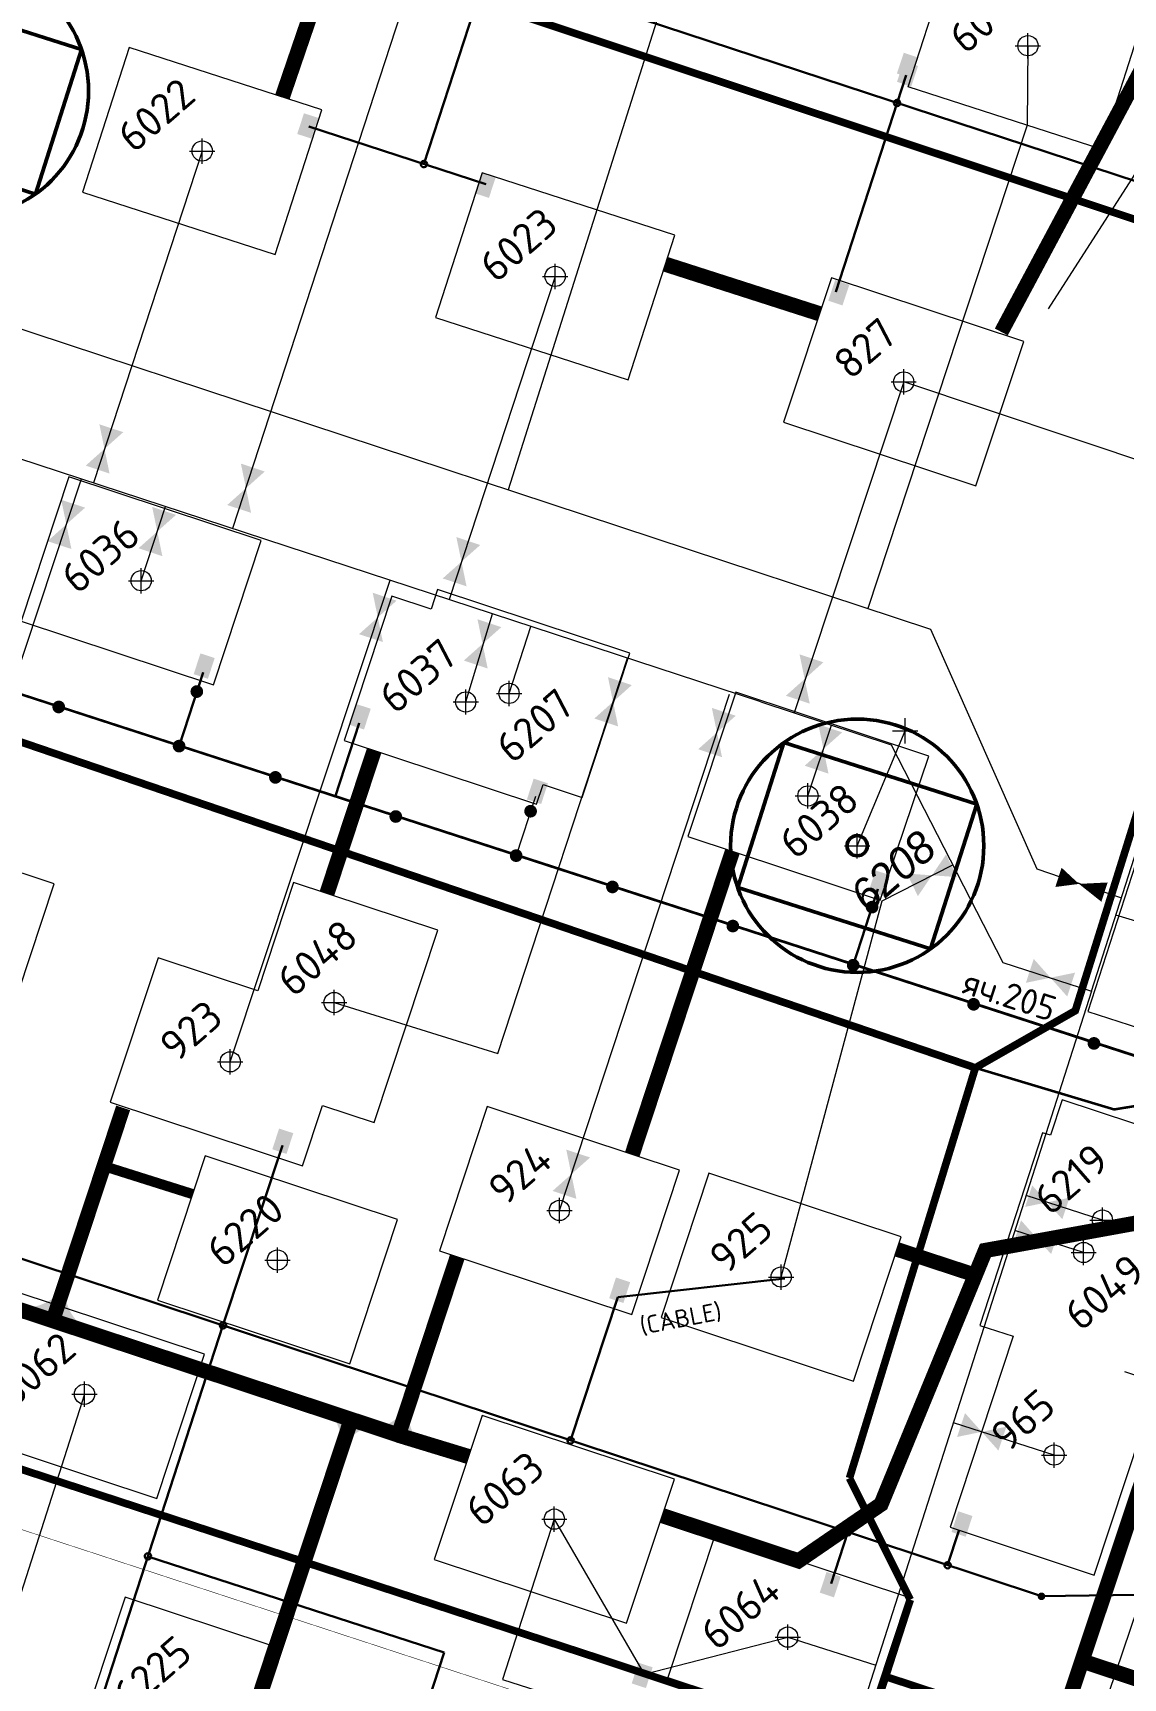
# Model space of a CAD drawing. Header units: millimetres. Extents: x 519 to 9564855, y -810 to 5021775.
# Drawn here: x 9524296 to 9524727, y 5001197 to 5001847 of the extents above; entities that cross this region are included whole.
import ezdxf

# ---------------------------------------------------------------- set-up
doc = ezdxf.new("R2010")
doc.units = ezdxf.units.MM
doc.header["$LTSCALE"] = 2
doc.header["$MEASUREMENT"] = 0
doc.header["$PDMODE"] = 2
doc.header["$PDSIZE"] = 5
doc.linetypes.add('1', pattern=[0])
doc.linetypes.add('92051501$0$DASHED', pattern=[0.75, 0.5, -0.25])
for name, color, linetype in [('160 скважин на 2012 год', 7, 'Continuous'), ('Existing roads', 41, 'Continuous'), ('new 100 wells', 131, 'Continuous'), ('OilColl&Flowlines', 3, 'Continuous'), ('Скважины 2016', 7, 'Continuous'), ('Скважины 2017г', 221, 'Continuous'), ('Скважины на 2013 год.', 21, '1'), ('Скважины на 2015 год', 7, 'Continuous'), ('Скважины на 2016 год.', 40, 'Continuous')]:
    doc.layers.add(name, color=color, linetype=linetype)
for name, color, linetype, lineweight in [('160 скважин на 2012 год - Электрика', 192, 'Continuous', 30), ('160 скважин на2012 год.Выкидные линии', 5, 'Continuous', 30), ('WELLS(drilled after 2000y)', 6, 'Continuous', 40), ('Новый водовод', 5, 'g_122_vpr', 30), ('проект..газ', 40, 'Continuous', 30), ('Скважины на 2026', 222, 'Continuous', 50), ('СНГ_трубопроводы', 244, 'Continuous', 50), ('Электро', 1, 'Continuous', 30), ('Электроснаб', 1, 'Continuous', 18), ('Электроснабжене', 1, 'Continuous', 18)]:
    doc.layers.add(name, color=color, linetype=linetype, lineweight=lineweight)
doc.styles.add('92051501$0$STANDARD', font='simplex.shx')
doc.styles.add('Elect', font='isocpeur.ttf')
doc.styles.add('Line_GUGK', font='')
doc.styles.get("Standard").update_dxf_attribs({"font": 'isocpeur.ttf', "width": 0.5})
doc.styles.get('Line_GUGK').set_extended_font_data('Bm431', italic=True)
doc.linetypes.add('g_122_vpr', pattern='A,2,-2,3,-0.6,["Впр",Line_GUGK,S=2,R=0,X=0,Y=-1],-6.4,3,-2,8,-2,8,-2,6', length=45)
doc.linetypes.add('GAS_LINE', pattern='A,0.5,-0.2,["G",92051501$0$STANDARD,S=0.1,R=0,X=-0.1,Y=-0.05],-0.05', length=0.75)
doc.linetypes.add('WTR_LINE', pattern='A,0.5,-0.2,["W",92051501$0$STANDARD,S=0.1,R=0,X=-0.1,Y=-0.05],-0.05', length=0.75)

msp = doc.modelspace()

# ---------------------------------------------------------------- hatches: boundary and pattern name
at = {"layer": '160 скважин на 2012 год - Электрика', "lineweight": 0, "ltscale": 7.5}
for points in [[(9524367.82346, 5001600.07147), (9524362.20108, 5001601.89753), (9524359.53895, 5001593.70088), (9524365.16132, 5001591.87483)], [(9524499.45155, 5001550.59575), (9524493.82918, 5001552.42181), (9524491.16704, 5001544.22517), (9524496.78942, 5001542.39911)], [(9524634.48108, 5001514.35011), (9524628.85871, 5001516.17616), (9524626.19657, 5001507.97952), (9524631.81895, 5001506.15347)], [(9524540.84038, 5001201.46596), (9524535.21801, 5001203.29202), (9524532.55587, 5001195.09537), (9524538.17824, 5001193.26932)]]:
    msp.add_hatch(color=1, dxfattribs=at).paths.add_polyline_path(points)
at = {"layer": 'Existing roads', "lineweight": 0}
h = msp.add_hatch(color=256, dxfattribs=at)
h.paths.add_polyline_path([(9524307.32806, 5001348.37238), (9524305.69813, 5001348.84012, -0.155118741), (9524296.37157, 5001343.88887), (9524304.8808, 5001340.99557)])
h.paths.add_polyline_path([(9524308.8948, 5001347.92278), (9524307.32806, 5001348.37238), (9524304.8808, 5001340.99557), (9524313.62905, 5001338.021, -0.161550784)])
at = {"layer": 'Existing roads', "linetype": 'ByBlock', "lineweight": 0}
h = msp.add_hatch(color=256, dxfattribs=at)
h.paths.add_polyline_path([(9524419.21194, 5001292.08878), (9524417.6247, 5001292.68554, 0.155118741), (9524413.09205, 5001302.22255), (9524421.64765, 5001299.46941)])
h.paths.add_polyline_path([(9524420.73764, 5001291.51515), (9524419.21194, 5001292.08878), (9524421.64765, 5001299.46941), (9524430.44358, 5001296.63893, 0.161550784)])
h = msp.add_hatch(color=256, dxfattribs=at)
h.paths.add_polyline_path([(9524442.73075, 5001300.56131), (9524441.10082, 5001301.02905, -0.155118741), (9524431.77427, 5001296.07781), (9524440.28349, 5001293.18451)])
h.paths.add_polyline_path([(9524444.29749, 5001300.11171), (9524442.73075, 5001300.56131), (9524440.28349, 5001293.18451), (9524449.03174, 5001290.20993, -0.161550784)])
at = {"layer": 'Скважины на 2015 год', "lineweight": 0}
msp.add_hatch(color=1, dxfattribs=at).paths.add_polyline_path([(9524637.31287, 5001830.94166), (9524642.91537, 5001829.05551), (9524645.66512, 5001837.22318), (9524640.06262, 5001839.10933)])
at = {"layer": 'Электро', "ltscale": 0.5}
for points in [[(9524637.35434, 5001827.61569), (9524642.95684, 5001825.72954), (9524645.70659, 5001833.8972), (9524640.10409, 5001835.78336)], [(9524400.43594, 5001807.02148), (9524406.05831, 5001805.19542), (9524408.72045, 5001813.39206), (9524403.09808, 5001815.21812)], [(9524470.55984, 5001783.6092), (9524476.18221, 5001781.78314), (9524478.84435, 5001789.97978), (9524473.22198, 5001791.80584)]]:
    msp.add_hatch(color=256, dxfattribs=at).paths.add_polyline_path(points)
at = {"layer": 'Электро'}
for points in [[(9524610.21692, 5001741.16275), (9524615.82915, 5001739.30577), (9524618.53638, 5001747.48762), (9524612.92415, 5001749.34461)], [(9524390.58226, 5001406.07128), (9524396.19449, 5001404.2143), (9524398.90172, 5001412.39616), (9524393.28948, 5001414.25314)], [(9524523.66094, 5001347.21357), (9524529.27318, 5001345.35658), (9524531.9804, 5001353.53844), (9524526.36817, 5001355.39543)], [(9524658.87993, 5001254.88641), (9524664.49216, 5001253.02942), (9524667.19939, 5001261.21128), (9524661.58715, 5001263.06827)], [(9524606.83376, 5001230.95203), (9524612.44599, 5001229.09504), (9524615.15322, 5001237.2769), (9524609.54099, 5001239.13389)]]:
    msp.add_hatch(color=256, dxfattribs=at).paths.add_polyline_path(points)
at = {"layer": 'Электро', "ltscale": 80}
for points in [[(9524367.82221, 5001600.07089), (9524362.19983, 5001601.89695), (9524359.5377, 5001593.70031), (9524365.16007, 5001591.87425)], [(9524429.47785, 5001580.03804), (9524423.85548, 5001581.8641), (9524421.19334, 5001573.66746), (9524426.81571, 5001571.8414)], [(9524634.47983, 5001514.34953), (9524628.85746, 5001516.17559), (9524626.19532, 5001507.97894), (9524631.8177, 5001506.15289)]]:
    msp.add_hatch(color=256, dxfattribs=at).paths.add_polyline_path(points)
at = {"layer": 'Электроснаб', "linetype": 'ByBlock', "lineweight": 0, "ltscale": 0.5}
for points in [[(9524637.35434, 5001827.61569), (9524642.95684, 5001825.72954), (9524645.70659, 5001833.8972), (9524640.10409, 5001835.78336)], [(9524400.43594, 5001807.02148), (9524406.05831, 5001805.19542), (9524408.72045, 5001813.39206), (9524403.09808, 5001815.21812)], [(9524470.55984, 5001783.6092), (9524476.18221, 5001781.78314), (9524478.84435, 5001789.97978), (9524473.22198, 5001791.80584)]]:
    msp.add_hatch(color=1, dxfattribs=at).paths.add_polyline_path(points)
at = {"layer": 'Электроснаб', "linetype": 'ByBlock', "lineweight": 0}
for points in [[(9524610.21692, 5001741.16275), (9524615.82915, 5001739.30577), (9524618.53638, 5001747.48762), (9524612.92415, 5001749.34461)], [(9524390.58226, 5001406.07128), (9524396.19449, 5001404.2143), (9524398.90172, 5001412.39616), (9524393.28948, 5001414.25314)], [(9524523.66094, 5001347.21357), (9524529.27318, 5001345.35658), (9524531.9804, 5001353.53844), (9524526.36817, 5001355.39543)], [(9524658.87993, 5001254.88641), (9524664.49216, 5001253.02942), (9524667.19939, 5001261.21128), (9524661.58715, 5001263.06827)], [(9524606.83376, 5001230.95203), (9524612.44599, 5001229.09504), (9524615.15322, 5001237.2769), (9524609.54099, 5001239.13389)]]:
    msp.add_hatch(color=1, dxfattribs=at).paths.add_polyline_path(points)
at = {"layer": 'Электроснаб', "linetype": 'ByBlock', "lineweight": 0, "ltscale": 80}
for points in [[(9524367.82221, 5001600.07089), (9524362.19983, 5001601.89695), (9524359.5377, 5001593.70031), (9524365.16007, 5001591.87425)], [(9524429.47785, 5001580.03804), (9524423.85548, 5001581.8641), (9524421.19334, 5001573.66746), (9524426.81571, 5001571.8414)], [(9524634.47983, 5001514.34953), (9524628.85746, 5001516.17559), (9524626.19532, 5001507.97894), (9524631.8177, 5001506.15289)]]:
    msp.add_hatch(color=1, dxfattribs=at).paths.add_polyline_path(points)
at = {"layer": 'Электроснабжене', "linetype": 'ByBlock', "lineweight": 0, "ltscale": 0.5}
for points in [[(9524637.35434, 5001827.61569), (9524642.95684, 5001825.72954), (9524645.70659, 5001833.8972), (9524640.10409, 5001835.78336)], [(9524400.43594, 5001807.02148), (9524406.05831, 5001805.19542), (9524408.72045, 5001813.39206), (9524403.09808, 5001815.21812)], [(9524470.55984, 5001783.6092), (9524476.18221, 5001781.78314), (9524478.84435, 5001789.97978), (9524473.22198, 5001791.80584)]]:
    msp.add_hatch(color=1, dxfattribs=at).paths.add_polyline_path(points)
at = {"layer": 'Электроснабжене', "linetype": 'ByBlock', "lineweight": 0}
for points in [[(9524610.21692, 5001741.16275), (9524615.82915, 5001739.30577), (9524618.53638, 5001747.48762), (9524612.92415, 5001749.34461)], [(9524390.58226, 5001406.07128), (9524396.19449, 5001404.2143), (9524398.90172, 5001412.39616), (9524393.28948, 5001414.25314)], [(9524523.66094, 5001347.21357), (9524529.27318, 5001345.35658), (9524531.9804, 5001353.53844), (9524526.36817, 5001355.39543)], [(9524658.87993, 5001254.88641), (9524664.49216, 5001253.02942), (9524667.19939, 5001261.21128), (9524661.58715, 5001263.06827)], [(9524606.83376, 5001230.95203), (9524612.44599, 5001229.09504), (9524615.15322, 5001237.2769), (9524609.54099, 5001239.13389)]]:
    msp.add_hatch(color=1, dxfattribs=at).paths.add_polyline_path(points)
at = {"layer": 'Электроснабжене', "linetype": 'ByBlock', "lineweight": 0, "ltscale": 80}
for points in [[(9524367.82221, 5001600.07089), (9524362.19983, 5001601.89695), (9524359.5377, 5001593.70031), (9524365.16007, 5001591.87425)], [(9524429.47785, 5001580.03804), (9524423.85548, 5001581.8641), (9524421.19334, 5001573.66746), (9524426.81571, 5001571.8414)], [(9524634.47983, 5001514.34953), (9524628.85746, 5001516.17559), (9524626.19532, 5001507.97894), (9524631.8177, 5001506.15289)]]:
    msp.add_hatch(color=1, dxfattribs=at).paths.add_polyline_path(points)

# ---------------------------------------------------------------- linework, layer by layer
at = {"color": 4, "linetype": 'GAS_LINE', "lineweight": 0, "ltscale": 20}
msp.add_line((9524697.18666, 5001737.9779, 0.87398), (9524784.834, 5001874.558, 1.211), dxfattribs=at)
at = {"layer": '160 скважин на 2012 год', "color": 0, "linetype": 'ByBlock', "lineweight": 0, "elevation": 0.00005}
for points in [[(9524291.39218, 5001614.5859), (9524367.3727, 5001589.44532), (9524386.22814, 5001646.43072), (9524310.24761, 5001671.5713)], [(9524737.30924, 5001536.57892), (9524712.77395, 5001460.40078), (9524769.90755, 5001441.99931), (9524794.44284, 5001518.17745)], [(9524268.99218, 5001293.2859), (9524344.9727, 5001268.14532), (9524363.82814, 5001325.13072), (9524287.84761, 5001350.2713)], [(9524454.59218, 5001243.9859), (9524530.5727, 5001218.84532), (9524549.42814, 5001275.83072), (9524473.44761, 5001300.9713)], [(9524546.79218, 5001197.3859), (9524622.7727, 5001172.24532), (9524641.62814, 5001229.23072), (9524565.64761, 5001254.3713)]]:
    msp.add_lwpolyline(points, close=True, dxfattribs=at)
for points in [[(9524453.29614, 5001619.35966), (9524437.84761, 5001624.4713), (9524418.99218, 5001567.4859), (9524494.9727, 5001542.34532), (9524497.5446, 5001550.11819)], [(9524649.89569, 5001561.2558), (9524573.64761, 5001586.5713), (9524554.79218, 5001529.5859), (9524630.7727, 5001504.44532), (9524649.89569, 5001561.2558)], [(9524410.43552, 5001423.33093), (9524430.88774, 5001416.59094), (9524455.93693, 5001492.60164), (9524398.92891, 5001511.38853), (9524384.83675, 5001468.62648)], [(9524697.98003, 5001411.5702), (9524694.78463, 5001412.60499), (9524670.12793, 5001336.46606), (9524683.29052, 5001332.20351)]]:
    msp.add_lwpolyline(points, dxfattribs=at)
at = {"layer": '160 скважин на 2012 год', "color": 0, "linetype": 'ByBlock', "lineweight": 0}
for centre in [(9524338.8, 5001630.6), (9524467, 5001582.7), (9524602.2, 5001545.6), (9524415, 5001464), (9524711.1, 5001365.3), (9524316.4, 5001309.3), (9524502, 5001260), (9524594.2, 5001213.4)]:
    msp.add_circle(centre, 4, dxfattribs=at)
for p in [(9524338.8, 5001630.6), (9524467, 5001582.7), (9524602.2, 5001545.6), (9524415, 5001464), (9524711.1, 5001365.3), (9524316.4, 5001309.3), (9524502, 5001260), (9524594.2, 5001213.4)]:
    msp.add_point(p, dxfattribs=at)
at = {"layer": '160 скважин на 2012 год - Электрика', "color": 1, "linetype": 'ByBlock', "lineweight": 0, "ltscale": 80}
for p, q in [((9524959.19666, 5001368.57064), (9523186.13613, 5001944.16288)), ((9524363.21759, 5001594.35832), (9524353.77119, 5001565.2853)), ((9524494.5264, 5001545.43577), (9524486.79296, 5001521.63468)), ((9524629.84023, 5001508.83941), (9524620.06702, 5001478.76054)), ((9524502, 5001260), (9524537.44995, 5001198.7189)), ((9524537.44995, 5001198.7189), (9524594.2, 5001213.4))]:
    msp.add_line(p, q, dxfattribs=at)
at = {"layer": '160 скважин на 2012 год - Электрика', "color": 1, "lineweight": 0, "ltscale": 7.5, "const_width": 2.5}
for points in [[(9524359.58017, 5001587.20859, 1), (9524361.95782, 5001586.43605, 1)], [(9524305.02955, 5001581.12242, 1), (9524307.40719, 5001580.34988, 1)], [(9524352.58237, 5001565.67157, 1), (9524354.96001, 5001564.89903, 1)], [(9524390.62463, 5001553.31089, 1), (9524393.00227, 5001552.53835, 1)], [(9524438.17746, 5001537.86004, 1), (9524440.5551, 5001537.0875, 1)], [(9524491.43268, 5001539.95937, 1), (9524493.81032, 5001539.18683, 1)], [(9524485.73028, 5001522.40919, 1), (9524488.10792, 5001521.63665, 1)], [(9524523.77254, 5001510.04851, 1), (9524526.15019, 5001509.27597, 1)], [(9524626.32631, 5001502.06975, 1), (9524628.70395, 5001501.29721, 1)], [(9524571.32537, 5001494.59766, 1), (9524573.70301, 5001493.82512, 1)], [(9524618.8782, 5001479.14681, 1), (9524621.25584, 5001478.37427, 1)], [(9524666.43102, 5001463.69596, 1), (9524668.80866, 5001462.92342, 1)], [(9524713.98385, 5001448.24511, 1), (9524716.36149, 5001447.47257, 1)]]:
    msp.add_lwpolyline(points, format="xyb", close=True, dxfattribs=at)
at = {"layer": '160 скважин на2012 год.Выкидные линии', "color": 3, "linetype": 'ByBlock', "lineweight": 0, "ltscale": 80}
for points in [[(9524415, 5001464), (9524479.70038, 5001443.87713), (9524530.90982, 5001600.07452)], [(9524753.7, 5001489.5), (9524723.75, 5001498.45)], [(9524711.1, 5001365.3), (9524683.94867, 5001373.99084)], [(9524316.4, 5001309.3), (9524236.10924, 5001058.34011)], [(9524502, 5001260), (9524481.4826, 5001196.6762), (9524613.65072, 5001154.37067)]]:
    msp.add_lwpolyline(points, dxfattribs=at)
at = {"layer": '160 скважин на2012 год.Выкидные линии', "color": 3, "linetype": 'ByBlock', "lineweight": 0}
msp.add_lwpolyline([(9524594.2, 5001213.4), (9524628.98172, 5001202.26676)], dxfattribs=at)
at = {"layer": 'Existing roads', "lineweight": 0, "const_width": 5.8}
for points in [[(9524678.56932, 5001728.85027), (9524769.32632, 5001898.85773)], [(9524331.66727, 5001422.39498), (9524303.86421, 5001338.38024)], [(9524637.36129, 5001366.51551), (9524666.57251, 5001356.93601)]]:
    msp.add_lwpolyline(points, dxfattribs=at)
at = {"layer": 'Existing roads', "linetype": 'ByBlock', "lineweight": 0, "const_width": 6, "elevation": 0.00005, "flags": 128}
for points in [[(9524394.54, 5001821.58763), (9524408.56223, 5001862.64939)], [(9524546.09996, 5001755.51521), (9524606.76309, 5001736.03601)], [(9524430.84478, 5001563.56409), (9524412.14024, 5001507.03476)]]:
    msp.add_lwpolyline(points, dxfattribs=at)
at = {"layer": 'Existing roads', "linetype": 'ByBlock', "lineweight": 0, "const_width": 6, "flags": 128}
for points in [[(9524884.9074, 5001728.50964), (9524772.50684, 5001389.60617), (9524673.3471, 5001093.08712)], [(9524572.38501, 5001523.76475), (9524532.75612, 5001403.99728)], [(9524747.22269, 5001379.70361), (9524672.3, 5001366.1), (9524631.07249, 5001265.86141), (9524598.46682, 5001243.51202), (9524544.64951, 5001261.38863)], [(9524463.6763, 5001363.63023), (9524440.40301, 5001293.14387)], [(9524260.23445, 5001352.81867), (9524442.3595, 5001292.54789)], [(9524363.58361, 5001123.66907), (9524421.76781, 5001299.43074)], [(9524468.06913, 5001284.7163), (9524440.40301, 5001293.14387)], [(9524709.90255, 5001204.14874), (9524748.05479, 5001191.53961)]]:
    msp.add_lwpolyline(points, dxfattribs=at)
at = {"layer": 'new 100 wells', "color": 0, "linetype": 'ByBlock', "lineweight": 0}
for points in [[(9524592.58202, 5001693.17759), (9524668.56254, 5001668.03701), (9524687.41798, 5001725.02241), (9524611.43745, 5001750.16299)], [(9524544.18202, 5001339.67759), (9524620.16254, 5001314.53701), (9524639.01798, 5001371.52241), (9524563.03745, 5001396.66299)]]:
    msp.add_lwpolyline(points, close=True, dxfattribs=at)
for points in [[(9524384.83675, 5001468.62648), (9524345.43745, 5001481.66299), (9524326.58202, 5001424.67759), (9524402.56255, 5001399.53701), (9524410.43552, 5001423.33093)], [(9524683.29052, 5001332.20351), (9524658.32469, 5001256.75112), (9524715.31008, 5001237.89569), (9524740.45066, 5001313.87621), (9524727.31299, 5001318.22323)]]:
    msp.add_lwpolyline(points, dxfattribs=at)
for centre in [(9524640, 5001709.1), (9524374, 5001440.6), (9524591.6, 5001355.6), (9524699.4, 5001285.3)]:
    msp.add_circle(centre, 4, dxfattribs=at)
for p in [(9524640, 5001709.1), (9524374, 5001440.6), (9524699.4, 5001285.3)]:
    msp.add_point(p, dxfattribs=at)
at = {"layer": 'new 100 wells', "color": 0, "linetype": 'ByBlock', "lineweight": 0, "ltscale": 80}
msp.add_point((9524591.6, 5001355.6), dxfattribs=at)
at = {"layer": 'OilColl&Flowlines', "linetype": 'ByBlock', "lineweight": 0}
for p, q in [((9523719.16637, 5001918.79225), (9524650.66053, 5001611.39872)), ((9524583.6, 5001582.8), (9523629.01934, 5001895.76004)), ((9524776.7672, 5001663.48743), (9524640, 5001709.1)), ((9524257, 5001495), (9524315.15858, 5001670.80873)), ((9524650.66053, 5001611.39872), (9524692.59705, 5001516.77106)), ((9524504, 5001381.9), (9524571.22491, 5001585.7382)), ((9524583.6, 5001582.8), (9524635.1, 5001565.8)), ((9524635.1, 5001565.8), (9524679.2, 5001479.8)), ((9524714.2, 5001468.5), (9524733.3, 5001528)), ((9524692.59705, 5001516.77106), (9524726.05515, 5001505.37621)), ((9524679.2, 5001479.8), (9524714.2, 5001468.5)), ((9524714.2, 5001468.5), (9524570.36823, 5001019.15041))]:
    msp.add_line(p, q, dxfattribs=at)
at = {"layer": 'OilColl&Flowlines', "color": 3, "linetype": 'ByBlock', "lineweight": 0, "ltscale": 25}
msp.add_line((9524461.7, 5001917.4), (9524374.9286, 5001651.21309), dxfattribs=at)
at = {"layer": 'OilColl&Flowlines', "lineweight": 0}
for p, q in [((9524640, 5001709.1), (9524596.77104, 5001578.45228)), ((9524374, 5001440.6), (9524437.13862, 5001630.81748)), ((9524631.55441, 5001504.18667, 0.00005), (9524659.37832, 5001518.45451)), ((9524591.6, 5001355.6), (9524631.55441, 5001504.18667, 0.00005)), ((9524699.44, 5001285.3), (9524659.63775, 5001298.04026))]:
    msp.add_line(p, q, dxfattribs=at)
at = {"layer": 'OilColl&Flowlines', "lineweight": 0, "ltscale": 40}
for p, q in [((9524338.8, 5001630.6), (9524348.40855, 5001659.90771)), ((9524467, 5001582.7), (9524477.56753, 5001617.56283)), ((9524602.2, 5001545.6), (9524611.44546, 5001573.6083))]:
    msp.add_line(p, q, dxfattribs=at)
at = {"layer": 'OilColl&Flowlines', "linetype": 'ByBlock', "lineweight": 0}
msp.add_lwpolyline([(9524719.34073, 5001507.61715, 8, 0, 0), (9524709.23438, 5001510.86137, 0, 8, 0), (9524701.14936, 5001513.45673, 8, 8, 0)], format="xyseb", dxfattribs=at)
for points in [[(9524331.70769, 5001689.26188), (9524324.29167, 5001682.6564), (9524322.27917, 5001692.38161)], [(9524326.30416, 5001672.9312), (9524316.87564, 5001676.05093), (9524324.29167, 5001682.6564)], [(9524316.64183, 5001659.44367), (9524309.2258, 5001652.83819), (9524307.2133, 5001662.5634)], [(9524352.56872, 5001656.62364), (9524345.15269, 5001650.01816), (9524343.14019, 5001659.74336)], [(9524311.2383, 5001643.11298), (9524301.80977, 5001646.23271), (9524309.2258, 5001652.83819)], [(9524347.16519, 5001640.29295), (9524337.73667, 5001643.41268), (9524345.15269, 5001650.01816)], [(9524472.72726, 5001644.70184), (9524465.31124, 5001638.09636), (9524463.29874, 5001647.82157)], [(9524467.32373, 5001628.37116), (9524457.89521, 5001631.49089), (9524465.31124, 5001638.09636)], [(9524481.06983, 5001612.27216), (9524473.6538, 5001605.66668), (9524471.6413, 5001615.39189)], [(9524475.6663, 5001595.94147), (9524466.23777, 5001599.0612), (9524473.6538, 5001605.66668)], [(9524532.61578, 5001589.38165), (9524525.19975, 5001582.77617), (9524523.18725, 5001592.50138)], [(9524527.21225, 5001573.05097), (9524517.78373, 5001576.17069), (9524525.19975, 5001582.77617)], [(9524573.65166, 5001577.25659), (9524566.23564, 5001570.65111), (9524564.22314, 5001580.37632)], [(9524615.71565, 5001570.72502), (9524608.29963, 5001564.11954), (9524606.28713, 5001573.84475)], [(9524568.24814, 5001560.9259), (9524558.81961, 5001564.04563), (9524566.23564, 5001570.65111)], [(9524610.31212, 5001554.39433), (9524600.8836, 5001557.51406), (9524608.29963, 5001564.11954)], [(9524516.13564, 5001402.81622), (9524508.71962, 5001396.21074), (9524506.70712, 5001405.93595)], [(9524510.73211, 5001386.48553), (9524501.30359, 5001389.60526), (9524508.71962, 5001396.21074)]]:
    msp.add_solid(points, dxfattribs=at)
at = {"layer": 'OilColl&Flowlines', "color": 3, "linetype": 'ByBlock', "lineweight": 0}
for points in [[(9524387.61297, 5001673.71767), (9524380.19694, 5001667.11219), (9524378.18444, 5001676.83739)], [(9524382.20944, 5001657.38698), (9524372.78091, 5001660.50671), (9524380.19694, 5001667.11219)]]:
    msp.add_solid(points, dxfattribs=at)
at = {"layer": 'OilColl&Flowlines', "lineweight": 0}
for points in [[(9524439.68582, 5001622.70826), (9524432.26979, 5001616.10278), (9524430.25729, 5001625.82799)], [(9524434.28229, 5001606.37757), (9524424.85376, 5001609.4973), (9524432.26979, 5001616.10278)], [(9524434.28229, 5001606.37757), (9524424.85376, 5001609.4973), (9524432.26979, 5001616.10278)], [(9524608.29804, 5001598.38194), (9524600.88201, 5001591.77646), (9524598.86951, 5001601.50167)], [(9524602.89451, 5001582.05125), (9524593.46598, 5001585.17098), (9524600.88201, 5001591.77646)], [(9524602.89451, 5001582.05125), (9524593.46598, 5001585.17098), (9524600.88201, 5001591.77646)], [(9524661.09022, 5001513.5579, 0.00002), (9524651.18326, 5001514.25216, 0.00002), (9524656.73799, 5001522.48471, 0.00002)], [(9524645.62854, 5001506.01961, 0.00002), (9524641.2763, 5001514.94642, 0.00002), (9524651.18326, 5001514.25216, 0.00002)], [(9524691.38567, 5001481.22023), (9524697.99115, 5001473.8042), (9524688.26594, 5001471.7917)], [(9524707.71636, 5001475.8167), (9524704.59663, 5001466.38817), (9524697.99115, 5001473.8042)], [(9524690.77942, 5001391.77701, 0), (9524696.72435, 5001385.10258, 0), (9524687.97166, 5001383.29134, 0)], [(9524705.47704, 5001386.91383, 0), (9524702.66928, 5001378.42816, 0), (9524696.72435, 5001385.10258, 0)], [(9524686.36591, 5001377.98862), (9524692.31084, 5001371.3142), (9524683.55816, 5001369.50295)], [(9524701.06353, 5001373.12545), (9524698.25578, 5001364.63977), (9524692.31084, 5001371.3142)], [(9524664.22745, 5001301.87283), (9524670.83293, 5001294.4568), (9524661.10772, 5001292.4443)], [(9524680.55814, 5001296.4693), (9524677.43841, 5001287.04078), (9524670.83293, 5001294.4568)]]:
    msp.add_solid(points, dxfattribs=at)
at = {"layer": 'WELLS(drilled after 2000y)', "color": 0, "linetype": 'ByBlock', "lineweight": 0}
msp.add_lwpolyline([(9524219.42016, 5001475.82233), (9524285.56255, 5001453.93701), (9524304.41798, 5001510.92241), (9524228.43745, 5001536.06299), (9524209.87984, 5001479.97767)], dxfattribs=at)
msp.add_lwpolyline([(9524456.58202, 5001365.97759), (9524532.56254, 5001340.83701), (9524551.41798, 5001397.82241), (9524475.43745, 5001422.96299)], close=True, dxfattribs=at)
msp.add_circle((9524504, 5001381.9), 4, dxfattribs=at)
at = {"layer": 'WELLS(drilled after 2000y)', "color": 0, "linetype": 'ByBlock', "lineweight": 0, "ltscale": 80}
msp.add_point((9524504, 5001381.9), dxfattribs=at)
at = {"layer": 'Новый водовод', "color": 5, "linetype": 'WTR_LINE', "lineweight": 0, "ltscale": 40, "const_width": 3}
for points in [[(9523223.09207, 5002274.46665), (9524798.44073, 5001750.9789)], [(9523284.62762, 5001910.48757), (9524668.31995, 5001438.22292)], [(9522908.48811, 5001732.23359), (9524522.07962, 5001204.18851)], [(9522908.48811, 5001732.23359), (9524522.07962, 5001204.18851)], [(9524642.62188, 5001228.15427), (9524642.62188, 5001228.15427), (9524642.62188, 5001228.15427), (9524642.62188, 5001228.15427), (9524642.62188, 5001228.15427), (9524642.62188, 5001228.15427), (9524618.59172, 5001276.19206)], [(9524620.4707, 5001159.35839), (9524620.4707, 5001159.35839), (9524620.4707, 5001159.35839), (9524620.4707, 5001159.35839), (9524620.4707, 5001159.35839), (9524620.4707, 5001159.35839), (9524642.62188, 5001228.15427)], [(9524522.07962, 5001204.18851), (9524623.94613, 5001170.15219)], [(9524632.85739, 5001197.79891), (9524991.48375, 5001079.68459)]]:
    msp.add_lwpolyline(points, dxfattribs=at)
at = {"layer": 'Новый водовод', "color": 5, "linetype": 'WTR_LINE', "lineweight": 0, "ltscale": 50, "const_width": 3, "elevation": 3}
msp.add_lwpolyline([(9524668.31995, 5001438.22292), (9524707.79365, 5001460.77561), (9524822.41392, 5001827.7282)], dxfattribs=at)
at = {"layer": 'Новый водовод', "color": 5, "linetype": 'WTR_LINE', "lineweight": 0, "ltscale": 50, "const_width": 3}
msp.add_lwpolyline([(9524618.59172, 5001276.19206), (9524668.31995, 5001438.22292)], dxfattribs=at)
at = {"layer": 'Новый водовод', "color": 5, "lineweight": 0, "const_width": 1}
msp.add_lwpolyline([(9524668.31995, 5001438.22292), (9524723.14309, 5001421.77927), (9524738.96758, 5001424.3608), (9525220.87228, 5001262.01961), (9525272.52957, 5001236.55081), (9525268.71005, 5001228.97134), (9525764.67358, 5000977.96715), (9525780.29327, 5000980.06274), (9526277.47282, 5000721.95614)], dxfattribs=at)
at = {"layer": 'проект..газ', "color": 4, "linetype": 'GAS_LINE', "lineweight": 0, "ltscale": 20}
msp.add_line((9524611.128, 5000866.351, 0.969), (9524786.459, 5001384.78, 1.441), dxfattribs=at)
at = {"layer": 'Скважины 2016', "color": 42, "linetype": '92051501$0$DASHED', "lineweight": 0, "ltscale": 5, "const_width": 4, "elevation": 0.00012}
msp.add_lwpolyline([(9524359.1084, 5001388.35041), (9524324.06162, 5001399.41236)], dxfattribs=at)
at = {"layer": 'Скважины 2017г', "color": 3, "linetype": 'ByBlock', "lineweight": 0, "ltscale": 40}
msp.add_line((9524484.1, 5001586.1), (9524492.77999, 5001612.57542), dxfattribs=at)
at = {"layer": 'Скважины 2017г', "color": 3, "linetype": 'ByBlock', "lineweight": 0, "ltscale": 50}
msp.add_line((9524718.5, 5001378.1), (9524688.35276, 5001387.74979), dxfattribs=at)
at = {"layer": 'Скважины 2017г', "color": 0, "linetype": 'ByBlock', "lineweight": 0, "elevation": 0.00005}
msp.add_lwpolyline([(9524731.66636, 5001331.6663), (9524734.45976, 5001330.74201), (9524759.60034, 5001406.72254), (9524702.61495, 5001425.57797), (9524697.98003, 5001411.5702)], dxfattribs=at)
at = {"layer": 'Скважины 2017г', "color": 0, "linetype": 'ByBlock', "lineweight": 0}
msp.add_circle((9524718.5, 5001378.1), 4, dxfattribs=at)
msp.add_point((9524718.5, 5001378.1), dxfattribs=at)
at = {"layer": 'Скважины на 2013 год.', "color": 3, "linetype": 'ByBlock', "lineweight": 0, "ltscale": 5}
for p, q in [((9524362.9, 5001800.3), (9524319.933, 5001669.24344)), ((9524502.3, 5001750.8), (9524460.45721, 5001623.17246))]:
    msp.add_line(p, q, dxfattribs=at)
at = {"layer": 'Скважины на 2013 год.', "color": 0, "linetype": 'ByBlock', "lineweight": 0}
for points in [[(9524315.60309, 5001784.08266), (9524391.71178, 5001759.43582), (9524410.19691, 5001816.51734), (9524334.08822, 5001841.16418)], [(9524455.00309, 5001734.58266), (9524531.11178, 5001709.93582), (9524549.59691, 5001767.01734), (9524473.48822, 5001791.66418)], [(9524332.44018, 5001229.17311), (9524307.33222, 5001153.21529), (9524364.30058, 5001134.38432), (9524389.40854, 5001210.34214)]]:
    msp.add_lwpolyline(points, close=True, dxfattribs=at)
for centre in [(9524362.9, 5001800.3), (9524502.3, 5001750.8)]:
    msp.add_circle(centre, 4, dxfattribs=at)
for p in [(9524362.9, 5001800.3), (9524502.3, 5001750.8)]:
    msp.add_point(p, dxfattribs=at)
at = {"layer": 'Скважины на 2015 год', "color": 3, "linetype": 'ByBlock', "lineweight": 0, "ltscale": 5}
for p, q in [((9524544.03419, 5001856.87236), (9524483.77837, 5001666.46991)), ((9524689.1, 5001841.9), (9524688.83419, 5001810.47236)), ((9524688.83419, 5001810.47236), (9524625.84248, 5001619.58868))]:
    msp.add_line(p, q, dxfattribs=at)
at = {"layer": 'Скважины на 2015 год', "color": 0, "linetype": 'ByBlock', "lineweight": 0}
msp.add_lwpolyline([(9524736.36813, 5001858.21215), (9524717.99912, 5001801.09316), (9524641.84046, 5001825.58517), (9524660.20947, 5001882.70416), (9524736.36813, 5001858.21215)], dxfattribs=at)
msp.add_circle((9524689.1, 5001841.9), 4, dxfattribs=at)
msp.add_point((9524689.1, 5001841.9), dxfattribs=at)
at = {"layer": 'Скважины на 2016 год.', "color": 0, "linetype": 'ByBlock', "lineweight": 0, "elevation": 0.00012}
msp.add_lwpolyline([(9524497.5446, 5001550.11819), (9524512.99313, 5001545.00655), (9524531.84856, 5001601.99194), (9524455.86804, 5001627.13252), (9524453.29614, 5001619.35966)], dxfattribs=at)
msp.add_lwpolyline([(9524345.26019, 5001346.49797), (9524421.24071, 5001321.35739), (9524440.09615, 5001378.34279), (9524364.11562, 5001403.48337)], close=True, dxfattribs=at)
at = {"layer": 'Скважины на 2016 год.', "color": 0, "linetype": 'ByBlock', "lineweight": 0}
for centre in [(9524484.1, 5001586.1), (9524392.6, 5001362.3)]:
    msp.add_circle(centre, 4, dxfattribs=at)
for p in [(9524484.1, 5001586.1), (9524392.6, 5001362.3)]:
    msp.add_point(p, dxfattribs=at)
at = {"layer": 'Скважины на 2026', "lineweight": 0}
msp.add_line((9524621.65394, 5001525.9343), (9524640.6, 5001571.3), dxfattribs=at)
at = {"layer": 'Скважины на 2026', "linetype": 'ByBlock', "ltscale": 50}
for points in [[(9524220.77535, 5001807.56949), (9524296.998, 5001783.27736), (9524315.2171, 5001840.44435), (9524238.99445, 5001864.73648)], [(9524574.42913, 5001509.49257), (9524650.65178, 5001485.20044), (9524668.87087, 5001542.36743), (9524592.64822, 5001566.65956)]]:
    msp.add_lwpolyline(points, close=True, dxfattribs=at)
for centre in [(9524268, 5001824), (9524621.65, 5001525.93)]:
    msp.add_circle(centre, 50, dxfattribs=at)
at = {"layer": 'Скважины на 2026', "linetype": 'ByBlock'}
msp.add_circle((9524621.65, 5001525.93), 4, dxfattribs=at)
at = {"layer": 'Скважины на 2026', "linetype": 'ByBlock', "lineweight": 0}
for p in [(9524640.6, 5001571.3), (9524621.65, 5001525.93)]:
    msp.add_point(p, dxfattribs=at)
at = {"layer": 'СНГ_трубопроводы', "color": 3, "linetype": 'ByBlock', "lineweight": 0, "ltscale": 5, "const_width": 0.2}
msp.add_lwpolyline([(9523674.03285, 5001457.98092), (9525046.95147, 5001008.63219)], dxfattribs=at)
at = {"layer": 'Электро', "ltscale": 0.5}
for p, q in [((9524450.4743, 5001795.13731), (9524475.64946, 5001872.61846)), ((9524527.53989, 5001855.34314, 0), (9524868.78214, 5001743.3316, 0)), ((9524637.40592, 5001819.28618), (9524640.95469, 5001830.23915, 0)), ((9524613.17634, 5001744.7152), (9524637.40411, 5001819.28061)), ((9524404.95823, 5001809.92638), (9524474.98245, 5001787.17413)), ((9524771.02294, 5001430.20299), (9523830.6895, 5001735.24445)), ((9524363.21634, 5001594.35775), (9524353.76994, 5001565.28472)), ((9524363.21759, 5001594.35832), (9524353.77119, 5001565.2853)), ((9524424.87198, 5001574.3249), (9524415.42559, 5001545.25187)), ((9523848.95186, 5001509.26972, 0), (9524626.44241, 5001252.02488, 0)), ((9524629.83898, 5001508.83883), (9524620.06576, 5001478.75996)), ((9524629.84023, 5001508.83941), (9524620.06702, 5001478.76054)), ((9524394.59727, 5001407.484, 0), (9524371.11267, 5001336.5047, 0)), ((9524508.41336, 5001291.05576, 0), (9524527.12677, 5001347.61191, 0)), ((9524508.41336, 5001291.05576, 0), (9524527.12677, 5001347.61191, 0)), ((9524371.11203, 5001336.50431, 0), (9524306.87355, 5001138.79861, 0)), ((9524611.40831, 5001234.55501), (9524617.99279, 5001254.81997)), ((9524661.84363, 5001255.42501), (9524657.32828, 5001241.79386, 0)), ((9524626.44241, 5001252.02488, 0), (9524694.42374, 5001229.5059, 0)), ((9524458.41888, 5001207.27053), (9524341.46835, 5001245.27006)), ((9524694.42374, 5001229.5059, 0), (9524798.93667, 5001231.0022)), ((9524447.85164, 5001174.74791), (9524458.41888, 5001207.27053))]:
    msp.add_line(p, q, dxfattribs=at)
at = {"layer": 'Электро', "ltscale": 25}
msp.add_line((9524527.12677, 5001347.61191, 0), (9524593.00001, 5001354.99004, 0), dxfattribs=at)
at = {"layer": 'Электро', "ltscale": 25, "const_width": 1.5, "elevation": 0}
msp.add_lwpolyline([(9524693.71044, 5001229.73766, 1), (9524695.13703, 5001229.27414, 1)], format="xyb", close=True, dxfattribs=at)
at = {"layer": 'Электро'}
for start, end in [(162, 342), (342, 162)]:
    msp.add_arc((9524637.40592, 5001819.28618), 1.25, start, end, dxfattribs=at)
at = {"layer": 'Электро', "ltscale": 80}
for start, end in [(162, 342), (342, 162)]:
    msp.add_arc((9524450.4743, 5001795.13731), 1.25, start, end, dxfattribs=at)
at = {"layer": 'Электро', "ltscale": 25}
for centre, start, end in [((9524371.1122, 5001336.50485, 0), 342, 162), ((9524371.1122, 5001336.50485, 0), 162, 342), ((9524508.41959, 5001291.07457, 0), 342, 162), ((9524508.41959, 5001291.07457, 0), 162, 342), ((9524617.99261, 5001254.81943), 162, 342), ((9524617.99261, 5001254.81943), 342, 162), ((9524657.3281, 5001241.79332, 0), 162, 342), ((9524657.3281, 5001241.79332, 0), 342, 162)]:
    msp.add_arc(centre, 1.25, start, end, dxfattribs=at)
at = {"layer": 'Электро', "ltscale": 0.5}
for start, end in [(342, 162), (162, 342)]:
    msp.add_arc((9524341.46835, 5001245.27006), 1.25, start, end, dxfattribs=at)
at = {"layer": 'Электроснаб', "color": 1, "linetype": 'ByBlock', "lineweight": 0, "ltscale": 0.5}
for p, q in [((9524450.4743, 5001795.13731), (9524475.64946, 5001872.61846)), ((9524527.53989, 5001855.34314, 0), (9524868.78214, 5001743.3316, 0)), ((9524637.40592, 5001819.28618), (9524640.95469, 5001830.23915, 0)), ((9524613.17634, 5001744.7152), (9524637.40411, 5001819.28061)), ((9524404.95823, 5001809.92638), (9524474.98245, 5001787.17413)), ((9524771.02294, 5001430.20299), (9523830.6895, 5001735.24445)), ((9524363.21634, 5001594.35775), (9524353.76994, 5001565.28472)), ((9524363.21759, 5001594.35832), (9524353.77119, 5001565.2853)), ((9524424.87198, 5001574.3249), (9524415.42559, 5001545.25187)), ((9523848.95186, 5001509.26972, 0), (9524626.44241, 5001252.02488, 0)), ((9524629.83898, 5001508.83883), (9524620.06576, 5001478.75996)), ((9524629.84023, 5001508.83941), (9524620.06702, 5001478.76054)), ((9524394.59727, 5001407.484, 0), (9524371.11267, 5001336.5047, 0)), ((9524508.41336, 5001291.05576, 0), (9524527.12677, 5001347.61191, 0)), ((9524508.41336, 5001291.05576, 0), (9524527.12677, 5001347.61191, 0)), ((9524371.11203, 5001336.50431, 0), (9524306.87355, 5001138.79861, 0)), ((9524611.40831, 5001234.55501), (9524617.99279, 5001254.81997)), ((9524661.84363, 5001255.42501), (9524657.32828, 5001241.79386, 0)), ((9524626.44241, 5001252.02488, 0), (9524694.42374, 5001229.5059, 0)), ((9524458.41888, 5001207.27053), (9524341.46835, 5001245.27006)), ((9524694.42374, 5001229.5059, 0), (9524798.93667, 5001231.0022)), ((9524447.85164, 5001174.74791), (9524458.41888, 5001207.27053))]:
    msp.add_line(p, q, dxfattribs=at)
at = {"layer": 'Электроснаб', "color": 1, "linetype": 'ByBlock', "lineweight": 0, "ltscale": 25}
msp.add_line((9524527.12677, 5001347.61191, 0), (9524593.00001, 5001354.99004, 0), dxfattribs=at)
at = {"layer": 'Электроснаб', "color": 1, "linetype": 'ByBlock', "lineweight": 0, "ltscale": 25, "const_width": 1.5, "elevation": 0}
msp.add_lwpolyline([(9524693.71044, 5001229.73766, 1), (9524695.13703, 5001229.27414, 1)], format="xyb", close=True, dxfattribs=at)
at = {"layer": 'Электроснаб', "color": 1, "linetype": 'ByBlock', "lineweight": 0}
for start, end in [(162, 342), (342, 162)]:
    msp.add_arc((9524637.40592, 5001819.28618), 1.25, start, end, dxfattribs=at)
at = {"layer": 'Электроснаб', "color": 1, "linetype": 'ByBlock', "lineweight": 0, "ltscale": 80}
for start, end in [(162, 342), (342, 162)]:
    msp.add_arc((9524450.4743, 5001795.13731), 1.25, start, end, dxfattribs=at)
at = {"layer": 'Электроснаб', "color": 1, "linetype": 'ByBlock', "lineweight": 0, "ltscale": 25}
for centre, start, end in [((9524371.1122, 5001336.50485, 0), 342, 162), ((9524371.1122, 5001336.50485, 0), 162, 342), ((9524508.41959, 5001291.07457, 0), 342, 162), ((9524508.41959, 5001291.07457, 0), 162, 342), ((9524617.99261, 5001254.81943), 162, 342), ((9524617.99261, 5001254.81943), 342, 162), ((9524657.3281, 5001241.79332, 0), 162, 342), ((9524657.3281, 5001241.79332, 0), 342, 162)]:
    msp.add_arc(centre, 1.25, start, end, dxfattribs=at)
at = {"layer": 'Электроснаб', "color": 1, "linetype": 'ByBlock', "lineweight": 0, "ltscale": 0.5}
for start, end in [(342, 162), (162, 342)]:
    msp.add_arc((9524341.46835, 5001245.27006), 1.25, start, end, dxfattribs=at)
at = {"layer": 'Электроснабжене', "color": 1, "linetype": 'ByBlock', "lineweight": 0, "ltscale": 0.5}
for p, q in [((9524450.4743, 5001795.13731), (9524475.64946, 5001872.61846)), ((9524527.53989, 5001855.34314, 0), (9524868.78214, 5001743.3316, 0)), ((9524637.40592, 5001819.28618), (9524640.95469, 5001830.23915, 0)), ((9524613.17634, 5001744.7152), (9524637.40411, 5001819.28061)), ((9524404.95823, 5001809.92638), (9524474.98245, 5001787.17413)), ((9524771.02294, 5001430.20299), (9523830.6895, 5001735.24445)), ((9524363.21634, 5001594.35775), (9524353.76994, 5001565.28472)), ((9524363.21759, 5001594.35832), (9524353.77119, 5001565.2853)), ((9524424.87198, 5001574.3249), (9524415.42559, 5001545.25187)), ((9523848.95186, 5001509.26972, 0), (9524626.44241, 5001252.02488, 0)), ((9524629.83898, 5001508.83883), (9524620.06576, 5001478.75996)), ((9524629.84023, 5001508.83941), (9524620.06702, 5001478.76054)), ((9524394.59727, 5001407.484, 0), (9524371.11267, 5001336.5047, 0)), ((9524508.41336, 5001291.05576, 0), (9524527.12677, 5001347.61191, 0)), ((9524508.41336, 5001291.05576, 0), (9524527.12677, 5001347.61191, 0)), ((9524371.11203, 5001336.50431, 0), (9524306.87355, 5001138.79861, 0)), ((9524611.40831, 5001234.55501), (9524617.99279, 5001254.81997)), ((9524661.84363, 5001255.42501), (9524657.32828, 5001241.79386, 0)), ((9524626.44241, 5001252.02488, 0), (9524694.42374, 5001229.5059, 0)), ((9524458.41888, 5001207.27053), (9524341.46835, 5001245.27006)), ((9524694.42374, 5001229.5059, 0), (9524798.93667, 5001231.0022)), ((9524447.85164, 5001174.74791), (9524458.41888, 5001207.27053))]:
    msp.add_line(p, q, dxfattribs=at)
at = {"layer": 'Электроснабжене', "color": 1, "linetype": 'ByBlock', "lineweight": 0, "ltscale": 25}
msp.add_line((9524527.12677, 5001347.61191, 0), (9524593.00001, 5001354.99004, 0), dxfattribs=at)
at = {"layer": 'Электроснабжене', "color": 1, "linetype": 'ByBlock', "lineweight": 0, "ltscale": 25, "const_width": 1.5, "elevation": 0}
msp.add_lwpolyline([(9524693.71044, 5001229.73766, 1), (9524695.13703, 5001229.27414, 1)], format="xyb", close=True, dxfattribs=at)
at = {"layer": 'Электроснабжене', "color": 1, "linetype": 'ByBlock', "lineweight": 0}
for start, end in [(162, 342), (342, 162)]:
    msp.add_arc((9524637.40592, 5001819.28618), 1.25, start, end, dxfattribs=at)
at = {"layer": 'Электроснабжене', "color": 1, "linetype": 'ByBlock', "lineweight": 0, "ltscale": 80}
for start, end in [(162, 342), (342, 162)]:
    msp.add_arc((9524450.4743, 5001795.13731), 1.25, start, end, dxfattribs=at)
at = {"layer": 'Электроснабжене', "color": 1, "linetype": 'ByBlock', "lineweight": 0, "ltscale": 25}
for centre, start, end in [((9524371.1122, 5001336.50485, 0), 342, 162), ((9524371.1122, 5001336.50485, 0), 162, 342), ((9524508.41959, 5001291.07457, 0), 342, 162), ((9524508.41959, 5001291.07457, 0), 162, 342), ((9524617.99261, 5001254.81943), 162, 342), ((9524617.99261, 5001254.81943), 342, 162), ((9524657.3281, 5001241.79332, 0), 162, 342), ((9524657.3281, 5001241.79332, 0), 342, 162)]:
    msp.add_arc(centre, 1.25, start, end, dxfattribs=at)
at = {"layer": 'Электроснабжене', "color": 1, "linetype": 'ByBlock', "lineweight": 0, "ltscale": 0.5}
for start, end in [(342, 162), (162, 342)]:
    msp.add_arc((9524341.46835, 5001245.27006), 1.25, start, end, dxfattribs=at)

# ---------------------------------------------------------------- texts
at = {"layer": '160 скважин на 2012 год', "color": 0, "linetype": 'ByBlock', "lineweight": 0, "style": 'Elect'}
for s, p in [('6036', (9524313.67558, 5001624.7869)), ('6037', (9524439.30139, 5001577.4262)), ('6038', (9524597.40616, 5001520.03108)), ('6048', (9524399.03437, 5001465.66871)), ('6049', (9524710.09994, 5001333.70489)), ('6062', (9524288.50184, 5001303.45325)), ('6063', (9524473.41772, 5001256.28464)), ('6064', (9524566.30184, 5001207.55325))]:
    msp.add_text(s, height=12, rotation=41, dxfattribs=at).set_placement(p)
at = {"layer": 'new 100 wells', "color": 0, "linetype": 'ByBlock', "lineweight": 0, "style": 'Elect'}
for s, p in [('827', (9524618.9721, 5001709.44259)), ('923', (9524352.77854, 5001440.0497)), ('925', (9524569.88883, 5001356.24608)), ('965', (9524681.10576, 5001285.9547))]:
    msp.add_text(s, height=12, rotation=41, dxfattribs=at).set_placement(p)
at = {"layer": 'WELLS(drilled after 2000y)', "color": 0, "linetype": 'ByBlock', "lineweight": 0, "style": 'Elect'}
msp.add_text('924', height=12, rotation=41, dxfattribs=at).set_placement((9524482.53701, 5001383.34435))
at = {"layer": 'Скважины 2017г', "color": 0, "linetype": 'ByBlock', "lineweight": 0, "style": 'Elect'}
msp.add_text('6219', height=12, rotation=41, dxfattribs=at).set_placement((9524698.03631, 5001379.3661))
at = {"layer": 'Скважины на 2013 год.', "color": 0, "linetype": 'ByBlock', "lineweight": 0, "style": 'Elect'}
for s, p in [('6022', (9524336.00881, 5001799.07753)), ('6023', (9524479.03134, 5001747.79166)), ('6225', (9524334.26236, 5001183.53686))]:
    msp.add_text(s, height=12, rotation=41, dxfattribs=at).set_placement(p)
at = {"layer": 'Скважины на 2015 год', "color": 0, "linetype": 'ByBlock', "lineweight": 0, "style": 'Elect'}
msp.add_text('6012', height=12, rotation=41, dxfattribs=at).set_placement((9524664.53292, 5001838.06862))
at = {"layer": 'Скважины на 2016 год.', "color": 0, "linetype": 'ByBlock', "lineweight": 0, "style": 'Elect'}
for s, p in [('6207', (9524485.52147, 5001557.86707)), ('6220', (9524371.15707, 5001358.75062))]:
    msp.add_text(s, height=12, rotation=41, dxfattribs=at).set_placement(p)
at = {"layer": 'Скважины на 2026', "linetype": 'ByBlock', "style": 'Line_GUGK'}
msp.add_text('6208', height=12.5, rotation=41, dxfattribs=at).set_placement((9524625.80466, 5001498.98423))
at = {"layer": 'Электро'}
msp.add_text('яч.205', height=10, rotation=342.02768018, dxfattribs=at).set_placement((9524662.60577, 5001467.88097, -0.00006))
at = {"layer": 'Электро', "ltscale": 0.5}
msp.add_text('(CABLE)', height=7, rotation=10.85954423, dxfattribs=at).set_placement((9524536.55426, 5001332.73991, 0))
at = {"layer": 'Электроснаб', "color": 1, "linetype": 'ByBlock', "lineweight": 0}
msp.add_text('яч.205', height=10, rotation=342.02768018, dxfattribs=at).set_placement((9524662.60577, 5001467.88097, -0.00006))
at = {"layer": 'Электроснаб', "color": 1, "linetype": 'ByBlock', "lineweight": 0, "ltscale": 0.5}
msp.add_text('(CABLE)', height=7, rotation=10.85954423, dxfattribs=at).set_placement((9524536.55426, 5001332.73991, 0))
at = {"layer": 'Электроснабжене', "color": 1, "linetype": 'ByBlock', "lineweight": 0}
msp.add_text('яч.205', height=10, rotation=342.02768018, dxfattribs=at).set_placement((9524662.60577, 5001467.88097, -0.00006))
at = {"layer": 'Электроснабжене', "color": 1, "linetype": 'ByBlock', "lineweight": 0, "ltscale": 0.5}
msp.add_text('(CABLE)', height=7, rotation=10.85954423, dxfattribs=at).set_placement((9524536.55426, 5001332.73991, 0))

doc.saveas('drawing.dxf')
